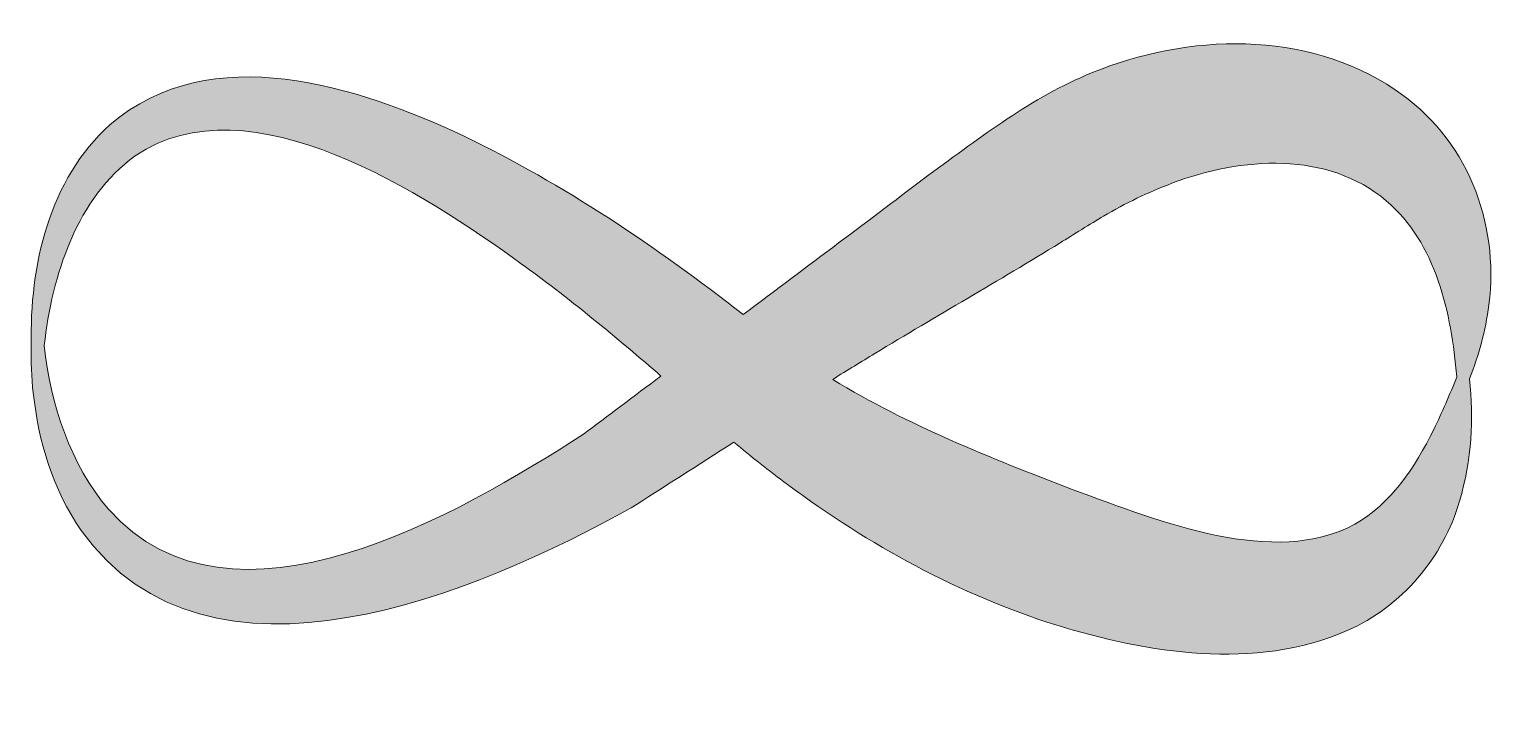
# Model space of a CAD drawing. Extents: x 23 to 695, y -521 to -211.
import ezdxf

# ---------------------------------------------------------------- set-up
doc = ezdxf.new("R2010")
doc.units = 0
doc.header["$MEASUREMENT"] = 0
doc.layers.add('Layer 1', color=7, linetype='Continuous', lineweight=0)

msp = doc.modelspace()

# ---------------------------------------------------------------- hatches: boundary and pattern name
at = {"layer": 'Layer 1', "true_color": 0x000000, "transparency": 33554687}
h = msp.add_hatch(color=18, dxfattribs=at)
h.dxf.hatch_style = 2
edge = h.paths.add_edge_path()
edge.add_spline(control_points=[(664.5, -393.86), (655.85, -411.19), (644.97, -427.67), (628.34, -437.17), (591.72, -456.99), (539.6, -436.15), (499.71, -421.38), (462.18, -406.98), (424.22, -391.95), (389.81, -370.92), (396.54, -366.72), (403, -362.74), (409.02, -359.1), (437.12, -341.96), (465.74, -325.75), (493.71, -308.48), (499.76, -304.76), (507.52, -299.85), (513.57, -296.23), (523.51, -290.38), (533.99, -285.38), (544.74, -281.23), (576.59, -269.14), (615.88, -266.41), (642.81, -289.23), (665.54, -308.66), (672.53, -340.38), (675.01, -369.77), (675.01, -369.77), (675.03, -369.78), (675.03, -369.78), (675.02, -369.8), (675.01, -369.82), (675, -369.85), (671.77, -377.92), (668.25, -386.06), (664.5, -393.86)], knot_values=[0, 0, 0, 0, 1, 1, 1, 2, 2, 2, 3, 3, 3, 4, 4, 4, 5, 5, 5, 6, 6, 6, 7, 7, 7, 8, 8, 8, 9, 9, 9, 10, 10, 10, 11, 11, 11, 12, 12, 12, 12], degree=3, periodic=0)
edge = h.paths.add_edge_path()
edge.add_spline(control_points=[(275.87, -396), (219.4, -432.3), (115.04, -493.8), (58.83, -430.29), (41.39, -409.97), (32.21, -382.09), (29.43, -355.4), (32.9, -323.58), (44.53, -287.55), (70.99, -268.72), (123.11, -233.05), (203.77, -286.44), (247.46, -318.04), (267.04, -331.96), (292.74, -353.19), (311.29, -369.36), (298.7, -378.8), (286.73, -387.79), (275.87, -396)], knot_values=[0, 0, 0, 0, 1, 1, 1, 2, 2, 2, 3, 3, 3, 4, 4, 4, 5, 5, 5, 6, 6, 6, 6], degree=3, periodic=0)
edge = h.paths.add_edge_path()
edge.add_spline(control_points=[(646.86, -238.45), (606.11, -210.84), (552.01, -212.72), (508.04, -230.78), (480.71, -241.86), (457.32, -260.27), (433.65, -277.41), (407.85, -297.03), (377.95, -319.45), (348.86, -341.23), (309, -310.17), (267.04, -281.75), (221.36, -259.72), (172.65, -236.75), (105.78, -214.91), (59.54, -254.36), (31.61, -279.51), (22.65, -319.11), (23.53, -355.34), (23.25, -362.73), (23.6, -369.87), (24.39, -377.1), (26.91, -399.39), (33.2, -420.99), (46.28, -439.97), (104.77, -521.47), (227.86, -468.3), (297.74, -429.66), (311.66, -420.77), (327.95, -410.25), (344.61, -399.57), (352.53, -406.3), (360.7, -412.7), (369.06, -418.93), (406.3, -446.67), (447.44, -469.27), (491.79, -483.21), (533.91, -496.04), (582.45, -504.3), (624.97, -485.73), (649.81, -475), (669, -452), (676.24, -426.6), (681.89, -407.6), (682.72, -388.79), (680.82, -370.65), (685.03, -360.01), (688.15, -348.74), (689.66, -336.88), (694.58, -298.68), (679.5, -260.35), (646.86, -238.45)], knot_values=[0, 0, 0, 0, 1, 1, 1, 2, 2, 2, 3, 3, 3, 4, 4, 4, 5, 5, 5, 6, 6, 6, 7, 7, 7, 8, 8, 8, 9, 9, 9, 10, 10, 10, 11, 11, 11, 12, 12, 12, 13, 13, 13, 14, 14, 14, 15, 15, 15, 16, 16, 16, 17, 17, 17, 17], degree=3, periodic=0)

# ---------------------------------------------------------------- linework, layer by layer
at = {"layer": 'Layer 1'}
for points, knots in [([(646.86, -238.45), (606.11, -210.84), (552.01, -212.72), (508.04, -230.78), (480.71, -241.86), (457.32, -260.27), (433.65, -277.41), (407.85, -297.03), (377.95, -319.45), (348.86, -341.23), (309, -310.17), (267.04, -281.75), (221.36, -259.72), (172.65, -236.75), (105.78, -214.91), (59.54, -254.36), (31.61, -279.51), (22.65, -319.11), (23.53, -355.34), (23.25, -362.73), (23.6, -369.87), (24.39, -377.1), (26.91, -399.39), (33.2, -420.99), (46.28, -439.97), (104.77, -521.47), (227.86, -468.3), (297.74, -429.66), (311.66, -420.77), (327.95, -410.25), (344.61, -399.57), (352.53, -406.3), (360.7, -412.7), (369.06, -418.93), (406.3, -446.67), (447.44, -469.27), (491.79, -483.21), (533.91, -496.04), (582.45, -504.3), (624.97, -485.73), (649.81, -475), (669, -452), (676.24, -426.6), (681.89, -407.6), (682.72, -388.79), (680.82, -370.65), (685.03, -360.01), (688.15, -348.74), (689.66, -336.88), (694.58, -298.68), (679.5, -260.35), (646.86, -238.45)], [0, 0, 0, 0, 1, 1, 1, 2, 2, 2, 3, 3, 3, 4, 4, 4, 5, 5, 5, 6, 6, 6, 7, 7, 7, 8, 8, 8, 9, 9, 9, 10, 10, 10, 11, 11, 11, 12, 12, 12, 13, 13, 13, 14, 14, 14, 15, 15, 15, 16, 16, 16, 17, 17, 17, 17]), ([(275.87, -396), (219.4, -432.3), (115.04, -493.8), (58.83, -430.29), (41.39, -409.97), (32.21, -382.09), (29.43, -355.4), (32.9, -323.58), (44.53, -287.55), (70.99, -268.72), (123.11, -233.05), (203.77, -286.44), (247.46, -318.04), (267.04, -331.96), (292.74, -353.19), (311.29, -369.36), (298.7, -378.8), (286.73, -387.79), (275.87, -396)], [0, 0, 0, 0, 1, 1, 1, 2, 2, 2, 3, 3, 3, 4, 4, 4, 5, 5, 5, 6, 6, 6, 6]), ([(664.5, -393.86), (655.85, -411.19), (644.97, -427.67), (628.34, -437.17), (591.72, -456.99), (539.6, -436.15), (499.71, -421.38), (462.18, -406.98), (424.22, -391.95), (389.81, -370.92), (396.54, -366.72), (403, -362.74), (409.02, -359.1), (437.12, -341.96), (465.74, -325.75), (493.71, -308.48), (499.76, -304.76), (507.52, -299.85), (513.57, -296.23), (523.51, -290.38), (533.99, -285.38), (544.74, -281.23), (576.59, -269.14), (615.88, -266.41), (642.81, -289.23), (665.54, -308.66), (672.53, -340.38), (675.01, -369.77), (675.01, -369.77), (675.03, -369.78), (675.03, -369.78), (675.02, -369.8), (675.01, -369.82), (675, -369.85), (671.77, -377.92), (668.25, -386.06), (664.5, -393.86)], [0, 0, 0, 0, 1, 1, 1, 2, 2, 2, 3, 3, 3, 4, 4, 4, 5, 5, 5, 6, 6, 6, 7, 7, 7, 8, 8, 8, 9, 9, 9, 10, 10, 10, 11, 11, 11, 12, 12, 12, 12])]:
    msp.add_open_spline(points, degree=3, knots=knots, dxfattribs=at)

doc.saveas('drawing.dxf')
